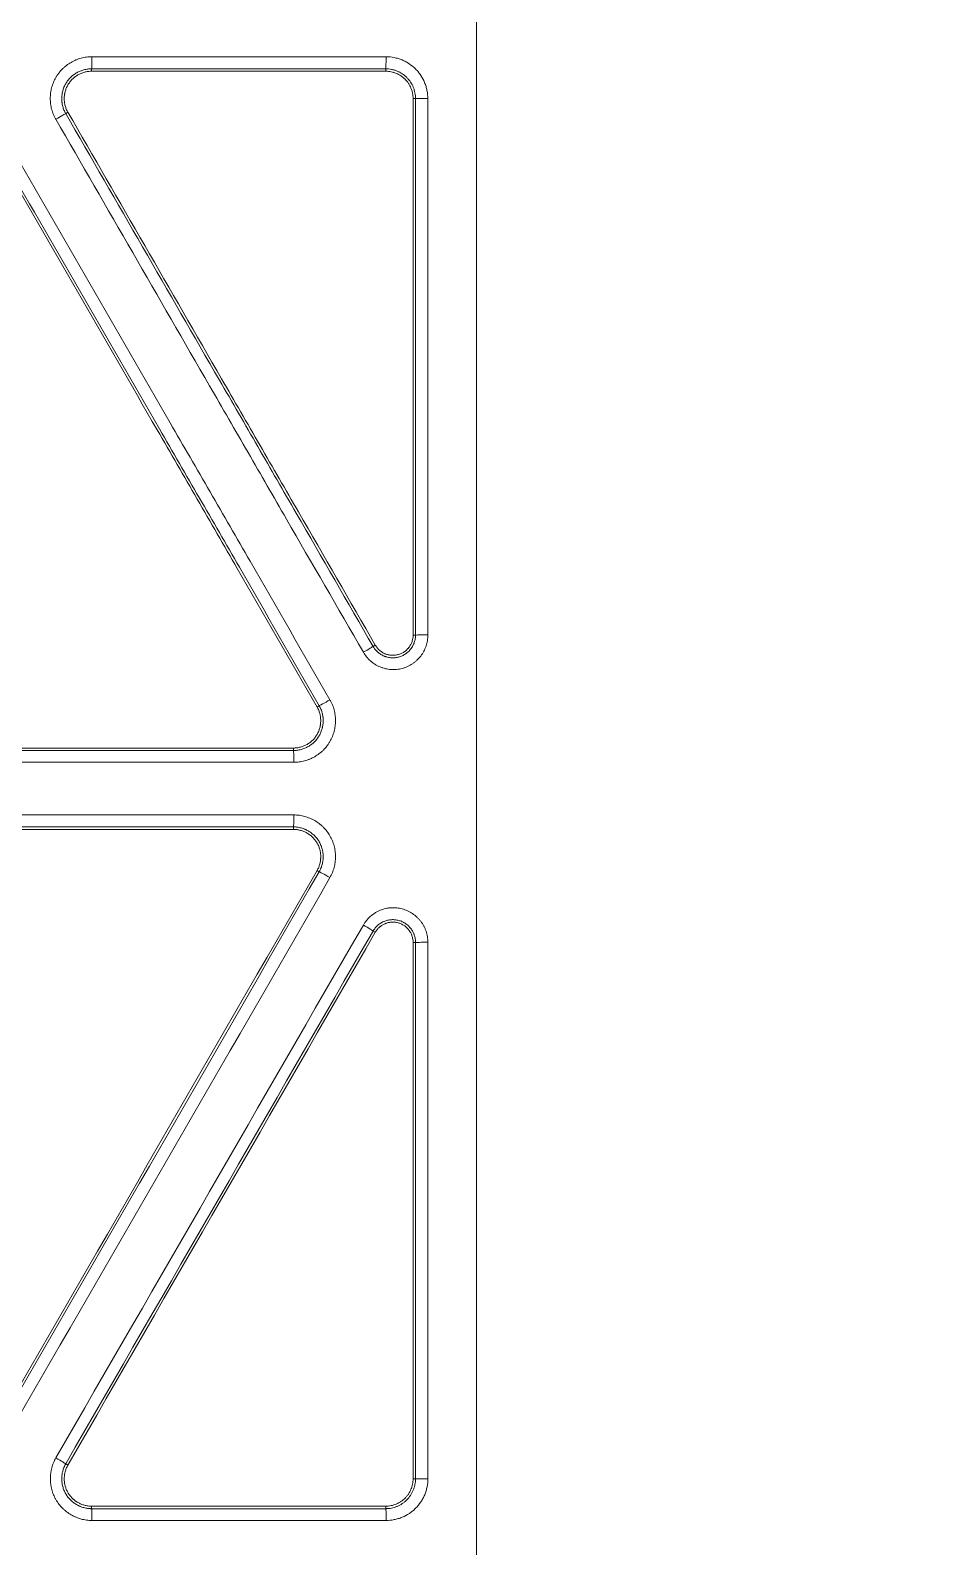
# Model space of a CAD drawing. Header units: inches. Extents: x 405346 to 489838, y -25612 to 14934.
# Drawn here: x 467474 to 467509.7, y 4473 to 4533.6 of the extents above; entities that cross this region are included whole.
import ezdxf

# ---------------------------------------------------------------- set-up
doc = ezdxf.new("R2010")
doc.units = ezdxf.units.IN
doc.header["$LTSCALE"] = 200
doc.header["$MEASUREMENT"] = 0
doc.linetypes.add('DH-HID2', pattern=[1.2, 0.8, -0.4])
doc.layers.add('FU-FURM', color=251, linetype='DH-HID2')
doc.layers.add('SS-EQ', color=2, linetype='Continuous', lineweight=20)

# ---------------------------------------------------------------- blocks, each defined once
blk = doc.blocks.new('FLLLL')
at = {"layer": 'FU-FURM'}
for centre, radius, start, end in [((467763.13, 4013.598), 218.505, 123.05275, 236.80504), ((467638.62, 3989.606), 194.252, 180.76696, 268.64347), ((467631.305, 3983.29), 213.601, 180.767, 268.64329)]:
    blk.add_arc(centre, radius, start, end, dxfattribs=at)
blk = doc.blocks.new('4way무풍')
at = {"layer": 'SS-EQ'}
for p, q in [((232.19, 210.63), (232.19, 210.531)), ((243.959, 210.531), (243.958, 210.631)), ((245.152, 209.437), (245.053, 209.437)), ((231.242, 208.889), (231.155, 208.839)), ((245.053, 187.992), (245.152, 187.992)), ((243.454, 187.536), (243.541, 187.587)), ((241.214, 185.115), (241.3, 185.165)), ((240.266, 183.374), (240.266, 183.474)), ((240.266, 180.223), (240.266, 180.323)), ((241.3, 178.532), (241.214, 178.581)), ((243.541, 176.11), (243.454, 176.16)), ((245.152, 175.705), (245.053, 175.705)), ((231.155, 154.858), (231.242, 154.807)), ((245.053, 154.26), (245.152, 154.26)), ((232.19, 153.166), (232.19, 153.066)), ((243.958, 153.066), (243.959, 153.166))]:
    blk.add_line(p, q, dxfattribs=at)
for centre, major_axis, ratio, start_param, end_param in [((232.189, 211.104), (0, 0.474), 0.028269, 3.176875, 4.729026), ((243.958, 211.104), (0, 0.474), 0.033675, 3.176952, 4.725746), ((245.626, 209.436), (-0.474, 0), 0.012099, 4.677211, 6.247924), ((230.745, 208.602), (-0.41, -0.237), 0.000144, 1.603393, 3.106686), ((245.626, 187.992), (-0.474, 0), 0.007142, 4.672263, 6.248164), ((243.044, 187.3), (0.41, 0.237), 0.013244, 4.750008, 6.248276), ((241.71, 185.402), (-0.41, -0.237), 0.013084, 0.03491, 1.608143), ((240.266, 182.9), (0, -0.474), 0.038586, 1.578127, 3.10666), ((240.266, 180.796), (0, 0.474), 0.038791, 3.176612, 4.719561), ((241.71, 178.294), (-0.41, 0.237), 0.025736, 4.681562, 6.248267), ((243.044, 176.397), (0.41, -0.237), 0.025856, 0.034918, 1.539269), ((245.626, 175.705), (-0.474, 0), 0.006352, 4.671129, 6.248255), ((230.745, 155.094), (0.41, -0.237), 0.024396, 0.034917, 1.541144), ((245.625, 154.26), (0.474, 0), 0.00511, 1.52785, 3.10659), ((232.189, 152.592), (0, -0.474), 0.038532, 1.576821, 3.10666), ((243.958, 152.592), (0, -0.474), 0.042454, 1.575938, 3.106655)]:
    blk.add_ellipse(centre, major_axis=major_axis, ratio=ratio, start_param=start_param, end_param=end_param, dxfattribs=at)
for points, knots in [([(0.032, 346.294), (6.969, 346.294), (13.906, 346.294), (27.78, 346.294), (34.717, 346.294), (55.528, 346.294), (69.403, 346.294), (97.151, 346.294), (111.025, 346.294), (138.774, 346.294), (152.648, 346.294), (180.396, 346.294), (194.27, 346.294), (215.082, 346.294), (222.019, 346.294), (235.893, 346.294), (242.83, 346.293), (253.236, 346.293), (256.704, 346.293), (263.641, 346.293), (267.11, 346.293), (272.313, 346.294), (274.047, 346.294), (276.648, 346.294), (277.516, 346.294), (279.25, 346.293), (280.117, 346.293), (281.418, 346.292), (281.851, 346.292), (282.718, 346.292), (283.152, 346.292), (283.802, 346.293), (284.019, 346.293), (284.453, 346.293), (284.669, 346.294), (285.103, 346.293), (285.32, 346.293), (285.753, 346.29), (285.97, 346.288), (286.62, 346.277), (287.054, 346.265), (287.92, 346.231), (288.353, 346.21), (289.653, 346.132), (290.519, 346.062), (291.818, 345.929), (292.25, 345.88), (292.899, 345.799), (293.116, 345.771), (293.548, 345.712), (294.627, 345.561), (295.697, 345.381), (298.249, 344.897), (299.929, 344.504), (302.417, 343.81), (304.065, 343.312), (305.692, 342.745), (308.116, 341.843), (309.711, 341.171), (311.481, 340.335), (311.677, 340.241), (312.069, 340.051), (312.265, 339.955), (312.851, 339.663), (313.238, 339.464), (314.393, 338.857), (315.91, 338.017), (317.385, 337.118), (318.837, 336.19), (319.553, 335.711), (320.962, 334.724), (322.351, 333.707), (324.369, 332.094), (326.323, 330.393), (327.582, 329.199), (328.355, 328.434), (328.586, 328.204), (328.815, 327.97), (328.968, 327.815), (329.044, 327.736), (329.423, 327.345), (329.723, 327.029), (330.61, 326.072), (331.762, 324.776), (333.399, 322.77), (334.43, 321.391), (335.932, 319.291), (336.873, 317.85), (338.196, 315.627), (339.047, 314.124), (339.838, 312.579), (340.313, 311.601), (340.454, 311.306), (340.593, 311.01), (340.685, 310.812), (340.731, 310.713), (340.958, 310.218), (341.136, 309.82), (341.654, 308.624), (342.309, 307.019), (343.186, 304.582), (343.7, 302.939), (344.419, 300.459), (344.828, 298.787), (345.336, 296.251), (345.487, 295.4), (345.755, 293.69), (345.871, 292.83), (345.994, 291.749), (346.017, 291.532), (346.062, 291.099), (346.083, 290.881), (346.143, 290.23), (346.178, 289.796), (346.239, 288.927), (346.265, 288.492), (346.307, 287.624), (346.324, 287.189), (346.342, 286.538), (346.347, 286.32), (346.354, 285.886), (346.356, 285.669), (346.359, 285.234), (346.359, 285.017), (346.359, 284.582), (346.359, 284.365), (346.359, 283.714), (346.358, 283.279), (346.358, 282.41), (346.358, 281.976), (346.358, 280.672), (346.358, 279.803), (346.359, 278.065), (346.359, 277.196), (346.359, 274.59), (346.359, 272.852), (346.358, 264.162), (346.359, 257.21), (346.359, 236.355), (346.359, 222.452), (346.359, 194.646), (346.359, 180.742), (346.359, 152.936), (346.359, 139.033), (346.359, 111.226), (346.359, 69.516), (346.359, 27.806), (346.359, 0)], [0, 0, 0, 0, 0.03125, 0.03125, 0.0625, 0.0625, 0.125, 0.125, 0.1875, 0.1875, 0.25, 0.25, 0.3125, 0.3125, 0.34375, 0.34375, 0.375, 0.375, 0.390625, 0.390625, 0.40625, 0.40625, 0.414062, 0.414062, 0.417969, 0.417969, 0.421875, 0.421875, 0.423828, 0.423828, 0.425781, 0.425781, 0.426758, 0.426758, 0.427734, 0.427734, 0.428711, 0.428711, 0.429687, 0.429687, 0.431641, 0.431641, 0.433594, 0.433594, 0.4375, 0.4375, 0.439453, 0.439453, 0.44043, 0.44043, 0.441406, 0.445312, 0.445312, 0.453125, 0.453125, 0.457031, 0.460937, 0.460937, 0.46875, 0.46875, 0.469727, 0.469727, 0.470703, 0.470703, 0.472656, 0.472656, 0.476562, 0.480469, 0.480469, 0.484375, 0.484375, 0.488281, 0.492187, 0.496094, 0.5, 0.5, 0.500977, 0.501465, 0.501465, 0.501953, 0.501953, 0.503906, 0.503906, 0.507812, 0.511719, 0.515625, 0.515625, 0.523437, 0.523437, 0.527344, 0.53125, 0.53125, 0.532227, 0.532715, 0.532715, 0.533203, 0.533203, 0.535156, 0.535156, 0.539062, 0.542969, 0.546875, 0.546875, 0.554687, 0.554687, 0.558594, 0.558594, 0.5625, 0.5625, 0.563477, 0.563477, 0.564453, 0.564453, 0.566406, 0.566406, 0.568359, 0.568359, 0.570312, 0.570312, 0.571289, 0.571289, 0.572266, 0.572266, 0.573242, 0.573242, 0.574219, 0.574219, 0.576172, 0.576172, 0.578125, 0.578125, 0.582031, 0.582031, 0.585937, 0.585937, 0.59375, 0.59375, 0.625, 0.625, 0.6875, 0.6875, 0.75, 0.75, 0.8125, 0.8125, 0.875, 1, 1, 1, 1]), ([(345.164, 0), (345.164, 27.72), (345.163, 69.299), (345.162, 110.879), (345.161, 138.598), (345.16, 152.458), (345.159, 180.178), (345.157, 194.038), (345.154, 221.758), (345.152, 235.618), (345.147, 256.407), (345.146, 263.337), (345.145, 272), (345.145, 273.732), (345.144, 276.331), (345.144, 277.197), (345.143, 278.93), (345.142, 279.796), (345.142, 281.095), (345.141, 281.528), (345.141, 282.395), (345.142, 282.828), (345.141, 283.694), (345.141, 284.127), (345.14, 284.777), (345.139, 284.993), (345.136, 285.426), (345.134, 285.643), (345.124, 286.293), (345.113, 286.726), (345.081, 287.592), (345.06, 288.025), (345.009, 288.891), (344.979, 289.324), (344.926, 289.973), (344.898, 290.298), (344.868, 290.622), (344.847, 290.839), (344.836, 290.947), (344.736, 291.92), (344.629, 292.78), (344.379, 294.49), (344.236, 295.34), (343.754, 297.876), (343.361, 299.547), (342.666, 302.024), (342.167, 303.666), (341.312, 306.1), (340.67, 307.703), (340.162, 308.898), (339.901, 309.494), (339.629, 310.086), (339.446, 310.481), (339.353, 310.677), (338.885, 311.657), (338.495, 312.43), (337.684, 313.954), (337.263, 314.706), (336.391, 316.188), (335.94, 316.919), (335.007, 318.359), (334.525, 319.069), (333.532, 320.468), (332.508, 321.846), (330.881, 323.85), (329.736, 325.143), (328.853, 326.097), (328.555, 326.413), (328.177, 326.804), (328.101, 326.882), (327.949, 327.037), (327.721, 327.27), (327.491, 327.5), (326.721, 328.264), (325.466, 329.454), (323.518, 331.149), (321.504, 332.755), (320.119, 333.766), (318.711, 334.748), (317.997, 335.224), (316.546, 336.146), (315.81, 336.592), (314.315, 337.454), (313.557, 337.87), (312.595, 338.371), (312.305, 338.52), (312.014, 338.666), (311.82, 338.764), (311.722, 338.812), (311.235, 339.053), (310.844, 339.24), (309.666, 339.79), (308.875, 340.138), (307.283, 340.799), (305.68, 341.425), (303.244, 342.257), (301.598, 342.742), (299.114, 343.417), (297.436, 343.796), (294.888, 344.258), (294.033, 344.394), (292.957, 344.542), (292.742, 344.57), (292.31, 344.625), (291.663, 344.703), (291.015, 344.771), (289.72, 344.892), (288.856, 344.953), (287.56, 345.018), (287.128, 345.036), (286.48, 345.054), (286.264, 345.059), (285.832, 345.066), (285.615, 345.069), (285.183, 345.072), (284.967, 345.073), (284.535, 345.074), (284.318, 345.075), (283.67, 345.075), (283.237, 345.076), (282.589, 345.076), (282.373, 345.076), (281.94, 345.076), (281.724, 345.076), (281.076, 345.076), (280.643, 345.076), (279.346, 345.077), (278.481, 345.077), (276.752, 345.078), (275.887, 345.078), (273.293, 345.079), (271.563, 345.079), (262.916, 345.08), (255.998, 345.082), (242.162, 345.085), (235.244, 345.086), (221.408, 345.088), (214.49, 345.089), (193.736, 345.092), (179.9, 345.093), (152.228, 345.095), (138.392, 345.096), (110.72, 345.097), (96.884, 345.097), (69.212, 345.098), (55.376, 345.098), (34.622, 345.098), (27.704, 345.099), (13.868, 345.099), (6.95, 345.099), (0.032, 345.099)], [0, 0, 0, 0, 0.125, 0.1875, 0.1875, 0.25, 0.25, 0.3125, 0.3125, 0.375, 0.375, 0.40625, 0.40625, 0.414063, 0.414063, 0.417969, 0.417969, 0.421875, 0.421875, 0.423828, 0.423828, 0.425781, 0.425781, 0.427734, 0.427734, 0.428711, 0.428711, 0.429688, 0.429688, 0.431641, 0.431641, 0.433594, 0.433594, 0.435547, 0.435547, 0.436523, 0.437012, 0.437012, 0.4375, 0.4375, 0.441406, 0.441406, 0.445313, 0.445313, 0.453125, 0.453125, 0.457031, 0.460938, 0.464844, 0.464844, 0.466797, 0.467773, 0.467773, 0.46875, 0.46875, 0.472656, 0.472656, 0.476563, 0.476563, 0.480469, 0.480469, 0.484375, 0.484375, 0.488281, 0.492188, 0.496094, 0.496094, 0.498047, 0.498047, 0.498535, 0.498535, 0.499023, 0.5, 0.5, 0.503906, 0.507813, 0.511719, 0.515625, 0.515625, 0.519531, 0.519531, 0.523438, 0.523438, 0.527344, 0.527344, 0.52832, 0.528809, 0.528809, 0.529297, 0.529297, 0.53125, 0.53125, 0.535156, 0.535156, 0.539063, 0.542969, 0.546875, 0.546875, 0.554688, 0.554688, 0.558594, 0.558594, 0.55957, 0.55957, 0.560547, 0.5625, 0.5625, 0.566406, 0.566406, 0.568359, 0.568359, 0.569336, 0.569336, 0.570313, 0.570313, 0.571289, 0.571289, 0.572266, 0.572266, 0.574219, 0.574219, 0.575195, 0.575195, 0.576172, 0.576172, 0.578125, 0.578125, 0.582031, 0.582031, 0.585938, 0.585938, 0.59375, 0.59375, 0.625, 0.625, 0.65625, 0.65625, 0.6875, 0.6875, 0.75, 0.75, 0.8125, 0.8125, 0.875, 0.875, 0.9375, 0.9375, 0.96875, 0.96875, 1, 1, 1, 1]), ([(247.586, 0), (247.586, 19.491), (247.586, 38.983), (247.586, 68.221), (247.586, 77.966), (247.586, 92.585), (247.586, 97.458), (247.586, 107.204), (247.586, 112.077), (247.586, 136.441), (247.586, 155.933), (247.586, 180.297), (247.586, 185.17), (247.586, 192.479), (247.586, 194.915), (247.586, 198.57), (247.586, 199.788), (247.586, 201.615), (247.586, 202.224), (247.586, 203.442), (247.586, 204.051), (247.586, 207.097), (247.586, 209.533), (247.586, 214.406), (247.586, 216.842), (247.586, 221.714), (247.586, 224.151), (247.586, 229.023), (247.586, 231.459), (247.586, 233.895)], [0, 0, 0, 0, 0.25, 0.25, 0.375, 0.375, 0.4375, 0.4375, 0.5, 0.5, 0.75, 0.75, 0.8125, 0.8125, 0.84375, 0.84375, 0.859375, 0.859375, 0.867188, 0.867188, 0.875, 0.875, 0.90625, 0.90625, 0.9375, 0.9375, 0.96875, 0.96875, 1, 1, 1, 1]), ([(230.759, 208.61), (230.74, 208.642), (230.723, 208.674), (230.691, 208.74), (230.676, 208.773), (230.634, 208.874), (230.589, 209.012), (230.561, 209.154), (230.549, 209.245), (230.547, 209.263), (230.544, 209.3), (230.539, 209.354), (230.538, 209.409), (230.538, 209.518), (230.542, 209.59), (230.556, 209.698), (230.562, 209.734), (230.573, 209.788), (230.576, 209.806), (230.585, 209.842), (230.589, 209.859), (230.612, 209.947), (230.658, 210.085), (230.722, 210.215), (230.777, 210.31), (230.796, 210.341), (230.837, 210.402), (230.858, 210.431), (230.925, 210.517), (230.973, 210.572), (231.05, 210.648), (231.09, 210.685), (231.132, 210.72), (231.16, 210.744), (231.175, 210.755), (231.247, 210.81), (231.368, 210.891), (231.498, 210.955), (231.582, 210.99), (231.599, 210.997), (231.633, 211.01), (231.65, 211.016), (231.702, 211.034), (231.737, 211.045), (231.842, 211.073), (231.913, 211.088), (232.057, 211.107), (232.129, 211.112), (232.203, 211.112)], [0, 0, 0, 0, 0.03125, 0.03125, 0.0625, 0.0625, 0.125, 0.1875, 0.1875, 0.203125, 0.203125, 0.21875, 0.25, 0.25, 0.3125, 0.3125, 0.34375, 0.34375, 0.359375, 0.359375, 0.375, 0.375, 0.4375, 0.5, 0.5, 0.53125, 0.53125, 0.5625, 0.5625, 0.625, 0.625, 0.65625, 0.671875, 0.671875, 0.6875, 0.6875, 0.75, 0.8125, 0.8125, 0.828125, 0.828125, 0.84375, 0.84375, 0.875, 0.875, 0.9375, 0.9375, 1, 1, 1, 1]), ([(243.974, 211.11), (244.084, 211.11), (244.193, 211.099), (244.327, 211.072), (244.354, 211.066), (244.407, 211.052), (244.434, 211.045), (244.512, 211.021), (244.614, 210.984), (244.712, 210.938), (244.785, 210.899), (244.809, 210.886), (244.856, 210.857), (244.879, 210.843), (244.993, 210.767), (245.119, 210.664), (245.229, 210.542), (245.281, 210.479), (245.298, 210.457), (245.33, 210.413), (245.346, 210.39), (245.421, 210.277), (245.472, 210.181), (245.525, 210.055), (245.535, 210.029), (245.553, 209.978), (245.562, 209.951), (245.586, 209.873), (245.599, 209.82), (245.631, 209.66), (245.642, 209.552), (245.642, 209.442)], [0, 0, 0, 0, 0.125, 0.125, 0.15625, 0.15625, 0.1875, 0.1875, 0.25, 0.3125, 0.3125, 0.34375, 0.34375, 0.375, 0.375, 0.5, 0.5625, 0.5625, 0.59375, 0.59375, 0.625, 0.625, 0.75, 0.75, 0.78125, 0.78125, 0.8125, 0.8125, 0.875, 0.875, 1, 1, 1, 1]), ([(232.19, 210.63), (232.187, 210.63), (232.183, 210.63), (232.177, 210.63), (232.167, 210.63), (232.144, 210.63), (232.099, 210.627), (232.06, 210.623), (231.983, 210.613), (231.932, 210.603), (231.857, 210.582), (231.832, 210.574), (231.782, 210.557), (231.758, 210.548), (231.686, 210.518), (231.593, 210.472), (231.506, 210.414), (231.454, 210.375), (231.444, 210.366), (231.423, 210.35), (231.393, 210.325), (231.365, 210.298), (231.309, 210.244), (231.275, 210.205), (231.227, 210.143), (231.212, 210.122), (231.183, 210.079), (231.169, 210.057), (231.129, 209.989), (231.107, 209.942), (231.067, 209.846), (231.051, 209.797), (231.031, 209.721), (231.025, 209.696), (231.015, 209.644), (231.011, 209.618), (231.001, 209.541), (230.998, 209.489), (230.998, 209.411), (230.999, 209.385), (231.001, 209.346), (231.002, 209.333), (231.005, 209.307), (231.006, 209.294), (231.014, 209.229), (231.034, 209.127), (231.067, 209.029), (231.096, 208.956), (231.107, 208.932), (231.124, 208.897), (231.13, 208.885), (231.139, 208.868), (231.144, 208.859), (231.149, 208.851), (231.152, 208.845), (231.154, 208.842), (231.155, 208.839)], [0, 0, 0, 0, 0.003906, 0.003906, 0.007812, 0.015625, 0.03125, 0.0625, 0.0625, 0.125, 0.125, 0.15625, 0.15625, 0.1875, 0.1875, 0.25, 0.3125, 0.3125, 0.328125, 0.328125, 0.34375, 0.375, 0.375, 0.4375, 0.4375, 0.46875, 0.46875, 0.5, 0.5, 0.5625, 0.5625, 0.625, 0.625, 0.65625, 0.65625, 0.6875, 0.6875, 0.75, 0.75, 0.78125, 0.78125, 0.796875, 0.796875, 0.8125, 0.8125, 0.875, 0.9375, 0.9375, 0.96875, 0.96875, 0.984375, 0.984375, 0.992188, 0.996094, 0.996094, 1, 1, 1, 1]), ([(231.242, 208.889), (231.218, 208.931), (231.197, 208.974), (231.161, 209.062), (231.146, 209.107), (231.128, 209.176), (231.123, 209.2), (231.114, 209.247), (231.11, 209.271), (231.101, 209.342), (231.095, 209.437), (231.101, 209.532), (231.109, 209.591), (231.11, 209.603), (231.114, 209.627), (231.12, 209.662), (231.128, 209.697), (231.146, 209.766), (231.161, 209.811), (231.188, 209.877), (231.198, 209.899), (231.219, 209.942), (231.23, 209.963), (231.266, 210.025), (231.32, 210.104), (231.383, 210.175), (231.434, 210.226), (231.451, 210.242), (231.487, 210.274), (231.506, 210.289), (231.563, 210.332), (231.602, 210.358), (231.664, 210.394), (231.685, 210.405), (231.728, 210.427), (231.75, 210.437), (231.816, 210.464), (231.906, 210.495), (231.999, 210.515), (232.094, 210.528), (232.142, 210.531), (232.19, 210.531)], [0, 0, 0, 0, 0.0625, 0.0625, 0.125, 0.125, 0.15625, 0.15625, 0.1875, 0.1875, 0.25, 0.3125, 0.3125, 0.328125, 0.328125, 0.34375, 0.375, 0.375, 0.4375, 0.4375, 0.46875, 0.46875, 0.5, 0.5, 0.5625, 0.625, 0.625, 0.65625, 0.65625, 0.6875, 0.6875, 0.75, 0.75, 0.78125, 0.78125, 0.8125, 0.8125, 0.875, 0.9375, 0.9375, 1, 1, 1, 1]), ([(245.152, 209.437), (245.152, 209.439), (245.152, 209.441), (245.152, 209.446), (245.152, 209.454), (245.152, 209.471), (245.15, 209.505), (245.148, 209.534), (245.142, 209.592), (245.131, 209.669), (245.111, 209.745), (245.094, 209.801), (245.088, 209.82), (245.075, 209.857), (245.068, 209.875), (245.03, 209.965), (244.994, 210.034), (244.94, 210.115), (244.929, 210.131), (244.906, 210.163), (244.894, 210.178), (244.856, 210.224), (244.83, 210.253), (244.748, 210.336), (244.687, 210.385), (244.606, 210.439), (244.589, 210.449), (244.555, 210.469), (244.538, 210.479), (244.487, 210.506), (244.416, 210.54), (244.343, 210.566), (244.287, 210.583), (244.268, 210.589), (244.23, 210.598), (244.211, 210.603), (244.153, 210.614), (244.115, 210.62), (244.056, 210.626), (244.027, 210.629), (243.993, 210.63), (243.976, 210.63), (243.968, 210.63), (243.963, 210.631), (243.961, 210.631), (243.958, 210.631)], [0, 0, 0, 0, 0.003906, 0.003906, 0.007813, 0.015625, 0.03125, 0.0625, 0.0625, 0.125, 0.1875, 0.1875, 0.21875, 0.21875, 0.25, 0.25, 0.375, 0.375, 0.40625, 0.40625, 0.4375, 0.4375, 0.5, 0.5, 0.625, 0.625, 0.65625, 0.65625, 0.6875, 0.6875, 0.75, 0.8125, 0.8125, 0.84375, 0.84375, 0.875, 0.875, 0.9375, 0.9375, 0.96875, 0.984375, 0.992188, 0.996094, 0.996094, 1, 1, 1, 1]), ([(243.959, 210.531), (244.031, 210.531), (244.102, 210.524), (244.206, 210.502), (244.241, 210.493), (244.293, 210.478), (244.31, 210.472), (244.344, 210.46), (244.36, 210.453), (244.443, 210.419), (244.506, 210.386), (244.581, 210.337), (244.595, 210.326), (244.624, 210.305), (244.638, 210.294), (244.68, 210.26), (244.707, 210.236), (244.783, 210.16), (244.828, 210.105), (244.877, 210.03), (244.887, 210.015), (244.905, 209.984), (244.914, 209.969), (244.94, 209.921), (244.97, 209.857), (244.994, 209.79), (245.01, 209.738), (245.015, 209.721), (245.024, 209.686), (245.028, 209.668), (245.046, 209.58), (245.053, 209.509), (245.053, 209.437)], [0, 0, 0, 0, 0.125, 0.125, 0.1875, 0.1875, 0.21875, 0.21875, 0.25, 0.25, 0.375, 0.375, 0.40625, 0.40625, 0.4375, 0.4375, 0.5, 0.5, 0.625, 0.625, 0.65625, 0.65625, 0.6875, 0.6875, 0.75, 0.8125, 0.8125, 0.84375, 0.84375, 0.875, 0.875, 1, 1, 1, 1]), ([(245.053, 209.437), (245.053, 207.65), (245.053, 205.863), (245.053, 203.182), (245.053, 202.288), (245.053, 200.501), (245.053, 199.608), (245.053, 195.14), (245.053, 191.566), (245.053, 187.992)], [0, 0, 0, 0, 0.25, 0.25, 0.375, 0.375, 0.5, 0.5, 1, 1, 1, 1]), ([(245.152, 187.992), (245.152, 191.566), (245.152, 195.14), (245.152, 199.161), (245.152, 199.608), (245.152, 200.501), (245.152, 200.948), (245.152, 202.288), (245.152, 203.182), (245.152, 205.863), (245.152, 207.65), (245.152, 209.437)], [0, 0, 0, 0, 0.5, 0.5, 0.5625, 0.5625, 0.625, 0.625, 0.75, 0.75, 1, 1, 1, 1]), ([(245.642, 209.442), (245.643, 207.655), (245.643, 205.868), (245.644, 203.187), (245.644, 202.293), (245.644, 200.953), (245.644, 200.506), (245.644, 199.612), (245.644, 199.165), (245.644, 195.144), (245.644, 191.57), (245.645, 187.995)], [0, 0, 0, 0, 0.25, 0.25, 0.375, 0.375, 0.4375, 0.4375, 0.5, 0.5, 1, 1, 1, 1]), ([(243.063, 187.303), (242.037, 189.079), (241.012, 190.854), (239.73, 193.074), (239.474, 193.518), (238.961, 194.405), (238.705, 194.849), (237.936, 196.181), (237.423, 197.069), (235.885, 199.732), (234.86, 201.508), (232.809, 205.059), (231.784, 206.834), (230.759, 208.61)], [0, 0, 0, 0, 0.25, 0.25, 0.3125, 0.3125, 0.375, 0.375, 0.5, 0.5, 0.75, 0.75, 1, 1, 1, 1]), ([(231.155, 208.839), (232.18, 207.064), (233.205, 205.289), (235.255, 201.738), (236.28, 199.963), (237.817, 197.3), (238.33, 196.412), (239.099, 195.081), (239.355, 194.637), (239.867, 193.75), (240.123, 193.306), (241.405, 191.087), (242.429, 189.312), (243.454, 187.536)], [0, 0, 0, 0, 0.25, 0.25, 0.5, 0.5, 0.625, 0.625, 0.6875, 0.6875, 0.75, 0.75, 1, 1, 1, 1]), ([(231.242, 208.889), (232.267, 207.114), (233.292, 205.339), (235.342, 201.788), (236.367, 200.013), (237.648, 197.794), (237.904, 197.35), (238.417, 196.463), (238.673, 196.019), (239.186, 195.131), (239.442, 194.687), (239.954, 193.8), (240.211, 193.356), (241.492, 191.137), (242.517, 189.362), (243.541, 187.587)], [0, 0, 0, 0, 0.25, 0.25, 0.5, 0.5, 0.5625, 0.5625, 0.625, 0.625, 0.6875, 0.6875, 0.75, 0.75, 1, 1, 1, 1]), ([(228.936, 207.558), (230.002, 205.712), (231.068, 203.866), (233.2, 200.174), (234.266, 198.327), (235.599, 196.02), (235.865, 195.558), (236.398, 194.635), (236.665, 194.174), (237.198, 193.251), (237.464, 192.789), (237.997, 191.866), (238.264, 191.405), (239.596, 189.097), (240.662, 187.251), (241.728, 185.405)], [0, 0, 0, 0, 0.25, 0.25, 0.5, 0.5, 0.5625, 0.5625, 0.625, 0.625, 0.6875, 0.6875, 0.75, 0.75, 1, 1, 1, 1]), ([(241.214, 185.115), (240.149, 186.961), (239.083, 188.807), (237.751, 191.114), (237.485, 191.575), (236.952, 192.498), (236.685, 192.959), (236.153, 193.882), (235.886, 194.344), (235.353, 195.267), (235.087, 195.728), (233.755, 198.035), (232.689, 199.881), (230.558, 203.572), (229.492, 205.418), (228.427, 207.264)], [0, 0, 0, 0, 0.25, 0.25, 0.3125, 0.3125, 0.375, 0.375, 0.4375, 0.4375, 0.5, 0.5, 0.75, 0.75, 1, 1, 1, 1]), ([(241.3, 185.165), (240.234, 187.011), (239.169, 188.856), (237.837, 191.163), (237.57, 191.625), (237.038, 192.548), (236.771, 193.009), (236.239, 193.932), (235.972, 194.393), (235.439, 195.316), (235.173, 195.778), (233.841, 198.085), (232.775, 199.93), (230.644, 203.622), (229.578, 205.468), (228.513, 207.313)], [0, 0, 0, 0, 0.25, 0.25, 0.3125, 0.3125, 0.375, 0.375, 0.4375, 0.4375, 0.5, 0.5, 0.75, 0.75, 1, 1, 1, 1]), ([(245.645, 187.995), (245.645, 187.919), (245.638, 187.843), (245.62, 187.732), (245.612, 187.694), (245.598, 187.639), (245.593, 187.621), (245.582, 187.584), (245.577, 187.566), (245.546, 187.477), (245.516, 187.408), (245.463, 187.309), (245.444, 187.276), (245.413, 187.228), (245.402, 187.212), (245.38, 187.181), (245.369, 187.166), (245.311, 187.091), (245.261, 187.036), (245.179, 186.959), (245.15, 186.934), (245.105, 186.899), (245.09, 186.888), (245.059, 186.865), (245.044, 186.854), (244.965, 186.802), (244.9, 186.766), (244.797, 186.719), (244.762, 186.705), (244.691, 186.679), (244.654, 186.668), (244.545, 186.639), (244.471, 186.626), (244.359, 186.615), (244.321, 186.613), (244.264, 186.612), (244.245, 186.612), (244.207, 186.613), (244.188, 186.614), (244.094, 186.62), (244.02, 186.631), (243.91, 186.656), (243.874, 186.666), (243.82, 186.684), (243.802, 186.69), (243.766, 186.703), (243.748, 186.71), (243.661, 186.746), (243.594, 186.781), (243.498, 186.84), (243.467, 186.861), (243.422, 186.895), (243.407, 186.907), (243.377, 186.931), (243.363, 186.943), (243.291, 187.005), (243.239, 187.06), (243.144, 187.176), (243.101, 187.237), (243.063, 187.303)], [0, 0, 0, 0, 0.0625, 0.0625, 0.09375, 0.09375, 0.109375, 0.109375, 0.125, 0.125, 0.1875, 0.1875, 0.21875, 0.21875, 0.234375, 0.234375, 0.25, 0.25, 0.3125, 0.3125, 0.34375, 0.34375, 0.359375, 0.359375, 0.375, 0.375, 0.4375, 0.4375, 0.46875, 0.46875, 0.5, 0.5, 0.5625, 0.5625, 0.59375, 0.59375, 0.609375, 0.609375, 0.625, 0.625, 0.6875, 0.6875, 0.71875, 0.71875, 0.734375, 0.734375, 0.75, 0.75, 0.8125, 0.8125, 0.84375, 0.84375, 0.859375, 0.859375, 0.875, 0.875, 0.9375, 0.9375, 1, 1, 1, 1]), ([(243.454, 187.536), (243.456, 187.534), (243.457, 187.531), (243.461, 187.526), (243.465, 187.518), (243.477, 187.499), (243.501, 187.463), (243.523, 187.433), (243.57, 187.376), (243.605, 187.341), (243.652, 187.299), (243.662, 187.291), (243.681, 187.276), (243.71, 187.253), (243.741, 187.232), (243.804, 187.193), (243.848, 187.17), (243.905, 187.146), (243.917, 187.142), (243.941, 187.133), (243.976, 187.121), (244.012, 187.111), (244.084, 187.095), (244.133, 187.087), (244.207, 187.082), (244.232, 187.082), (244.282, 187.083), (244.307, 187.084), (244.38, 187.091), (244.429, 187.1), (244.501, 187.119), (244.525, 187.126), (244.572, 187.143), (244.595, 187.153), (244.662, 187.183), (244.705, 187.207), (244.757, 187.242), (244.767, 187.249), (244.787, 187.263), (244.797, 187.271), (244.827, 187.294), (244.845, 187.31), (244.9, 187.361), (244.933, 187.397), (244.971, 187.447), (244.978, 187.457), (244.993, 187.477), (245, 187.487), (245.02, 187.519), (245.032, 187.54), (245.067, 187.606), (245.087, 187.651), (245.111, 187.721), (245.118, 187.745), (245.131, 187.794), (245.141, 187.843), (245.147, 187.892), (245.15, 187.929), (245.151, 187.948), (245.152, 187.97), (245.152, 187.979), (245.152, 187.985), (245.152, 187.989), (245.152, 187.992)], [0, 0, 0, 0, 0.003906, 0.003906, 0.007812, 0.015625, 0.03125, 0.0625, 0.0625, 0.125, 0.125, 0.140625, 0.140625, 0.15625, 0.1875, 0.1875, 0.25, 0.25, 0.265625, 0.265625, 0.28125, 0.3125, 0.3125, 0.375, 0.375, 0.40625, 0.40625, 0.4375, 0.4375, 0.5, 0.5, 0.53125, 0.53125, 0.5625, 0.5625, 0.625, 0.625, 0.640625, 0.640625, 0.65625, 0.65625, 0.6875, 0.6875, 0.75, 0.75, 0.765625, 0.765625, 0.78125, 0.78125, 0.8125, 0.8125, 0.875, 0.875, 0.90625, 0.90625, 0.9375, 0.96875, 0.96875, 0.984375, 0.992188, 0.996094, 0.996094, 1, 1, 1, 1]), ([(245.053, 187.992), (245.053, 187.947), (245.046, 187.859), (245.024, 187.774), (245.003, 187.71), (244.995, 187.69), (244.977, 187.649), (244.968, 187.629), (244.937, 187.571), (244.913, 187.534), (244.879, 187.49), (244.872, 187.481), (244.858, 187.464), (244.836, 187.439), (244.813, 187.416), (244.765, 187.371), (244.73, 187.343), (244.675, 187.306), (244.656, 187.295), (244.617, 187.273), (244.597, 187.263), (244.537, 187.236), (244.496, 187.221), (244.432, 187.204), (244.41, 187.199), (244.366, 187.191), (244.345, 187.188), (244.279, 187.182), (244.235, 187.181), (244.169, 187.185), (244.147, 187.187), (244.103, 187.194), (244.081, 187.198), (244.017, 187.213), (243.975, 187.226), (243.924, 187.247), (243.914, 187.252), (243.893, 187.261), (243.883, 187.266), (243.854, 187.281), (243.835, 187.292), (243.778, 187.327), (243.743, 187.353), (243.693, 187.397), (243.677, 187.412), (243.646, 187.444), (243.631, 187.461), (243.589, 187.512), (243.564, 187.548), (243.541, 187.587)], [0, 0, 0, 0, 0.0625, 0.125, 0.125, 0.15625, 0.15625, 0.1875, 0.1875, 0.25, 0.25, 0.265625, 0.265625, 0.28125, 0.3125, 0.3125, 0.375, 0.375, 0.40625, 0.40625, 0.4375, 0.4375, 0.5, 0.5, 0.53125, 0.53125, 0.5625, 0.5625, 0.625, 0.625, 0.65625, 0.65625, 0.6875, 0.6875, 0.75, 0.75, 0.765625, 0.765625, 0.78125, 0.78125, 0.8125, 0.8125, 0.875, 0.875, 0.90625, 0.90625, 0.9375, 0.9375, 1, 1, 1, 1]), ([(240.266, 183.374), (240.27, 183.374), (240.273, 183.374), (240.279, 183.374), (240.289, 183.374), (240.312, 183.375), (240.358, 183.377), (240.396, 183.381), (240.473, 183.392), (240.524, 183.402), (240.599, 183.423), (240.624, 183.43), (240.674, 183.447), (240.698, 183.457), (240.77, 183.487), (240.863, 183.533), (240.949, 183.59), (241.001, 183.63), (241.012, 183.638), (241.032, 183.655), (241.062, 183.68), (241.091, 183.706), (241.146, 183.761), (241.18, 183.8), (241.228, 183.861), (241.243, 183.882), (241.272, 183.925), (241.286, 183.948), (241.326, 184.016), (241.349, 184.062), (241.388, 184.158), (241.404, 184.207), (241.421, 184.271), (241.424, 184.283), (241.43, 184.309), (241.432, 184.322), (241.44, 184.36), (241.444, 184.386), (241.454, 184.463), (241.457, 184.515), (241.457, 184.593), (241.456, 184.619), (241.454, 184.658), (241.453, 184.671), (241.451, 184.697), (241.449, 184.71), (241.441, 184.775), (241.421, 184.877), (241.389, 184.976), (241.359, 185.048), (241.349, 185.072), (241.331, 185.107), (241.325, 185.119), (241.316, 185.136), (241.311, 185.145), (241.306, 185.154), (241.303, 185.159), (241.302, 185.162), (241.3, 185.165)], [0, 0, 0, 0, 0.003906, 0.003906, 0.007812, 0.015625, 0.03125, 0.0625, 0.0625, 0.125, 0.125, 0.15625, 0.15625, 0.1875, 0.1875, 0.25, 0.3125, 0.3125, 0.328125, 0.328125, 0.34375, 0.375, 0.375, 0.4375, 0.4375, 0.46875, 0.46875, 0.5, 0.5, 0.5625, 0.5625, 0.625, 0.625, 0.640625, 0.640625, 0.65625, 0.65625, 0.6875, 0.6875, 0.75, 0.75, 0.78125, 0.78125, 0.796875, 0.796875, 0.8125, 0.8125, 0.875, 0.9375, 0.9375, 0.96875, 0.96875, 0.984375, 0.984375, 0.992187, 0.996094, 0.996094, 1, 1, 1, 1]), ([(241.214, 185.115), (241.238, 185.074), (241.259, 185.031), (241.295, 184.943), (241.31, 184.898), (241.328, 184.829), (241.333, 184.805), (241.343, 184.758), (241.346, 184.734), (241.355, 184.663), (241.361, 184.568), (241.355, 184.473), (241.348, 184.414), (241.346, 184.402), (241.342, 184.378), (241.336, 184.343), (241.328, 184.308), (241.31, 184.239), (241.295, 184.194), (241.268, 184.128), (241.258, 184.106), (241.237, 184.063), (241.226, 184.042), (241.19, 183.979), (241.137, 183.9), (241.074, 183.829), (241.023, 183.779), (241.005, 183.762), (240.969, 183.731), (240.95, 183.716), (240.894, 183.673), (240.854, 183.646), (240.792, 183.611), (240.771, 183.599), (240.728, 183.578), (240.707, 183.568), (240.64, 183.54), (240.55, 183.509), (240.457, 183.49), (240.363, 183.477), (240.315, 183.474), (240.266, 183.474)], [0, 0, 0, 0, 0.0625, 0.0625, 0.125, 0.125, 0.15625, 0.15625, 0.1875, 0.1875, 0.25, 0.3125, 0.3125, 0.328125, 0.328125, 0.34375, 0.375, 0.375, 0.4375, 0.4375, 0.46875, 0.46875, 0.5, 0.5, 0.5625, 0.625, 0.625, 0.65625, 0.65625, 0.6875, 0.6875, 0.75, 0.75, 0.78125, 0.78125, 0.8125, 0.8125, 0.875, 0.9375, 0.9375, 1, 1, 1, 1]), ([(241.728, 185.405), (241.747, 185.374), (241.764, 185.341), (241.796, 185.275), (241.811, 185.242), (241.853, 185.141), (241.898, 185.004), (241.926, 184.861), (241.938, 184.77), (241.94, 184.752), (241.943, 184.716), (241.948, 184.661), (241.949, 184.607), (241.949, 184.498), (241.945, 184.425), (241.931, 184.317), (241.925, 184.281), (241.914, 184.227), (241.91, 184.21), (241.902, 184.174), (241.898, 184.156), (241.875, 184.068), (241.828, 183.931), (241.765, 183.8), (241.71, 183.705), (241.69, 183.674), (241.65, 183.614), (241.628, 183.584), (241.562, 183.498), (241.514, 183.444), (241.437, 183.368), (241.397, 183.33), (241.355, 183.295), (241.326, 183.272), (241.312, 183.261), (241.239, 183.205), (241.118, 183.125), (240.989, 183.061), (240.905, 183.026), (240.888, 183.019), (240.853, 183.006), (240.836, 183), (240.784, 182.982), (240.749, 182.971), (240.644, 182.943), (240.573, 182.928), (240.43, 182.909), (240.357, 182.904), (240.284, 182.904)], [0, 0, 0, 0, 0.03125, 0.03125, 0.0625, 0.0625, 0.125, 0.1875, 0.1875, 0.203125, 0.203125, 0.21875, 0.25, 0.25, 0.3125, 0.3125, 0.34375, 0.34375, 0.359375, 0.359375, 0.375, 0.375, 0.4375, 0.5, 0.5, 0.53125, 0.53125, 0.5625, 0.5625, 0.625, 0.625, 0.65625, 0.671875, 0.671875, 0.6875, 0.6875, 0.75, 0.8125, 0.8125, 0.828125, 0.828125, 0.84375, 0.84375, 0.875, 0.875, 0.9375, 0.9375, 1, 1, 1, 1]), ([(214.692, 183.474), (216.823, 183.474), (218.955, 183.474), (222.152, 183.474), (223.218, 183.474), (225.349, 183.474), (226.415, 183.474), (231.743, 183.474), (236.005, 183.474), (240.266, 183.474)], [0, 0, 0, 0, 0.25, 0.25, 0.375, 0.375, 0.5, 0.5, 1, 1, 1, 1]), ([(214.692, 183.374), (216.823, 183.374), (218.955, 183.374), (221.619, 183.374), (222.152, 183.374), (223.217, 183.374), (223.75, 183.374), (225.349, 183.374), (226.414, 183.374), (231.742, 183.374), (236.005, 183.374), (240.266, 183.374)], [0, 0, 0, 0, 0.25, 0.25, 0.3125, 0.3125, 0.375, 0.375, 0.5, 0.5, 1, 1, 1, 1]), ([(240.284, 182.904), (236.021, 182.904), (231.759, 182.904), (226.43, 182.904), (225.364, 182.904), (223.765, 182.905), (223.232, 182.905), (222.166, 182.905), (221.633, 182.905), (218.968, 182.905), (216.837, 182.906), (214.705, 182.906)], [0, 0, 0, 0, 0.5, 0.5, 0.625, 0.625, 0.6875, 0.6875, 0.75, 0.75, 1, 1, 1, 1]), ([(214.705, 180.801), (215.771, 180.801), (216.837, 180.801), (218.969, 180.801), (220.035, 180.801), (222.166, 180.8), (223.232, 180.8), (225.364, 180.8), (226.43, 180.8), (231.759, 180.8), (236.022, 180.8), (240.284, 180.8)], [0, 0, 0, 0, 0.125, 0.125, 0.25, 0.25, 0.375, 0.375, 0.5, 0.5, 1, 1, 1, 1]), ([(240.284, 180.8), (240.321, 180.8), (240.357, 180.798), (240.431, 180.793), (240.467, 180.79), (240.575, 180.775), (240.717, 180.746), (240.854, 180.699), (240.938, 180.663), (240.955, 180.656), (240.988, 180.641), (241.038, 180.617), (241.086, 180.592), (241.18, 180.537), (241.24, 180.497), (241.327, 180.431), (241.355, 180.408), (241.397, 180.372), (241.41, 180.36), (241.437, 180.335), (241.45, 180.322), (241.515, 180.258), (241.611, 180.149), (241.692, 180.029), (241.747, 179.934), (241.764, 179.902), (241.796, 179.836), (241.811, 179.803), (241.852, 179.702), (241.875, 179.634), (241.903, 179.528), (241.911, 179.493), (241.922, 179.439), (241.925, 179.421), (241.931, 179.385), (241.934, 179.367), (241.945, 179.276), (241.954, 179.131), (241.945, 178.987), (241.934, 178.896), (241.931, 178.878), (241.925, 178.842), (241.922, 178.824), (241.911, 178.77), (241.903, 178.735), (241.875, 178.629), (241.852, 178.561), (241.797, 178.427), (241.765, 178.361), (241.729, 178.298)], [0, 0, 0, 0, 0.03125, 0.03125, 0.0625, 0.0625, 0.125, 0.1875, 0.1875, 0.203125, 0.203125, 0.21875, 0.25, 0.25, 0.3125, 0.3125, 0.34375, 0.34375, 0.359375, 0.359375, 0.375, 0.375, 0.4375, 0.5, 0.5, 0.53125, 0.53125, 0.5625, 0.5625, 0.625, 0.625, 0.65625, 0.65625, 0.671875, 0.671875, 0.6875, 0.6875, 0.75, 0.8125, 0.8125, 0.828125, 0.828125, 0.84375, 0.84375, 0.875, 0.875, 0.9375, 0.9375, 1, 1, 1, 1]), ([(240.266, 180.323), (236.005, 180.323), (231.742, 180.322), (226.414, 180.322), (225.349, 180.322), (223.217, 180.322), (222.152, 180.322), (218.955, 180.322), (216.823, 180.322), (214.692, 180.322)], [0, 0, 0, 0, 0.5, 0.5, 0.625, 0.625, 0.75, 0.75, 1, 1, 1, 1]), ([(240.266, 180.223), (236.005, 180.223), (231.743, 180.223), (225.349, 180.223), (223.218, 180.223), (220.02, 180.223), (218.955, 180.223), (216.823, 180.223), (215.757, 180.223), (214.692, 180.223)], [0, 0, 0, 0, 0.5, 0.5, 0.75, 0.75, 0.875, 0.875, 1, 1, 1, 1]), ([(241.3, 178.532), (241.302, 178.534), (241.303, 178.537), (241.307, 178.543), (241.311, 178.552), (241.322, 178.572), (241.343, 178.612), (241.359, 178.648), (241.388, 178.72), (241.405, 178.769), (241.424, 178.844), (241.43, 178.87), (241.44, 178.921), (241.444, 178.947), (241.454, 179.025), (241.461, 179.128), (241.454, 179.232), (241.446, 179.297), (241.444, 179.31), (241.44, 179.336), (241.433, 179.375), (241.424, 179.413), (241.405, 179.488), (241.388, 179.537), (241.359, 179.609), (241.348, 179.633), (241.325, 179.68), (241.313, 179.703), (241.274, 179.771), (241.216, 179.857), (241.147, 179.935), (241.091, 179.99), (241.072, 180.007), (241.032, 180.042), (241.012, 180.058), (240.95, 180.105), (240.907, 180.134), (240.84, 180.173), (240.805, 180.191), (240.77, 180.208), (240.746, 180.219), (240.734, 180.224), (240.674, 180.25), (240.576, 180.284), (240.474, 180.305), (240.397, 180.315), (240.371, 180.318), (240.332, 180.321), (240.319, 180.321), (240.299, 180.322), (240.289, 180.322), (240.279, 180.322), (240.273, 180.323), (240.27, 180.323), (240.266, 180.323)], [0, 0, 0, 0, 0.003906, 0.003906, 0.007813, 0.015625, 0.03125, 0.0625, 0.0625, 0.125, 0.125, 0.15625, 0.15625, 0.1875, 0.1875, 0.25, 0.3125, 0.3125, 0.328125, 0.328125, 0.34375, 0.375, 0.375, 0.4375, 0.4375, 0.46875, 0.46875, 0.5, 0.5, 0.5625, 0.625, 0.625, 0.65625, 0.65625, 0.6875, 0.6875, 0.75, 0.75, 0.78125, 0.796875, 0.796875, 0.8125, 0.8125, 0.875, 0.9375, 0.9375, 0.96875, 0.96875, 0.984375, 0.984375, 0.992187, 0.996094, 0.996094, 1, 1, 1, 1]), ([(240.266, 180.223), (240.315, 180.223), (240.362, 180.22), (240.456, 180.207), (240.503, 180.197), (240.572, 180.178), (240.594, 180.171), (240.64, 180.155), (240.662, 180.147), (240.728, 180.119), (240.814, 180.077), (240.893, 180.024), (240.941, 179.988), (240.95, 179.98), (240.969, 179.965), (240.996, 179.942), (241.023, 179.918), (241.073, 179.868), (241.105, 179.832), (241.148, 179.776), (241.162, 179.757), (241.189, 179.717), (241.202, 179.697), (241.238, 179.634), (241.28, 179.549), (241.31, 179.459), (241.328, 179.389), (241.334, 179.366), (241.343, 179.319), (241.347, 179.295), (241.356, 179.224), (241.359, 179.177), (241.359, 179.105), (241.358, 179.07), (241.355, 179.034), (241.352, 179.01), (241.351, 178.998), (241.344, 178.938), (241.325, 178.845), (241.295, 178.755), (241.259, 178.666), (241.238, 178.623), (241.214, 178.581)], [0, 0, 0, 0, 0.0625, 0.0625, 0.125, 0.125, 0.15625, 0.15625, 0.1875, 0.1875, 0.25, 0.3125, 0.3125, 0.328125, 0.328125, 0.34375, 0.375, 0.375, 0.4375, 0.4375, 0.46875, 0.46875, 0.5, 0.5, 0.5625, 0.625, 0.625, 0.65625, 0.65625, 0.6875, 0.6875, 0.75, 0.75, 0.78125, 0.796875, 0.796875, 0.8125, 0.8125, 0.875, 0.9375, 0.9375, 1, 1, 1, 1]), ([(243.063, 176.4), (243.101, 176.466), (243.144, 176.528), (243.216, 176.615), (243.241, 176.644), (243.281, 176.685), (243.295, 176.698), (243.322, 176.724), (243.336, 176.737), (243.407, 176.799), (243.467, 176.844), (243.563, 176.903), (243.596, 176.922), (243.647, 176.948), (243.664, 176.956), (243.698, 176.972), (243.716, 176.98), (243.803, 177.016), (243.874, 177.038), (243.984, 177.064), (244.021, 177.071), (244.078, 177.079), (244.096, 177.082), (244.134, 177.086), (244.153, 177.087), (244.247, 177.093), (244.322, 177.092), (244.435, 177.081), (244.472, 177.076), (244.546, 177.062), (244.584, 177.054), (244.693, 177.024), (244.764, 176.999), (244.866, 176.952), (244.9, 176.935), (244.95, 176.908), (244.966, 176.898), (244.998, 176.879), (245.014, 176.868), (245.093, 176.816), (245.152, 176.769), (245.234, 176.692), (245.261, 176.665), (245.299, 176.623), (245.311, 176.609), (245.336, 176.58), (245.348, 176.565), (245.405, 176.49), (245.446, 176.426), (245.499, 176.327), (245.515, 176.293), (245.538, 176.241), (245.545, 176.224), (245.559, 176.188), (245.565, 176.17), (245.596, 176.08), (245.614, 176.007), (245.639, 175.859), (245.645, 175.784), (245.645, 175.708)], [0, 0, 0, 0, 0.0625, 0.0625, 0.09375, 0.09375, 0.109375, 0.109375, 0.125, 0.125, 0.1875, 0.1875, 0.21875, 0.21875, 0.234375, 0.234375, 0.25, 0.25, 0.3125, 0.3125, 0.34375, 0.34375, 0.359375, 0.359375, 0.375, 0.375, 0.4375, 0.4375, 0.46875, 0.46875, 0.5, 0.5, 0.5625, 0.5625, 0.59375, 0.59375, 0.609375, 0.609375, 0.625, 0.625, 0.6875, 0.6875, 0.71875, 0.71875, 0.734375, 0.734375, 0.75, 0.75, 0.8125, 0.8125, 0.84375, 0.84375, 0.859375, 0.859375, 0.875, 0.875, 0.9375, 0.9375, 1, 1, 1, 1]), ([(245.152, 175.705), (245.152, 175.708), (245.152, 175.711), (245.152, 175.717), (245.152, 175.727), (245.151, 175.749), (245.148, 175.792), (245.144, 175.829), (245.131, 175.902), (245.119, 175.95), (245.099, 176.009), (245.095, 176.021), (245.086, 176.044), (245.072, 176.079), (245.056, 176.112), (245.021, 176.178), (244.994, 176.219), (244.956, 176.269), (244.948, 176.279), (244.932, 176.298), (244.908, 176.326), (244.882, 176.352), (244.828, 176.403), (244.789, 176.433), (244.737, 176.468), (244.726, 176.475), (244.705, 176.488), (244.673, 176.507), (244.64, 176.523), (244.572, 176.554), (244.526, 176.571), (244.454, 176.59), (244.429, 176.596), (244.38, 176.604), (244.356, 176.608), (244.282, 176.615), (244.233, 176.616), (244.159, 176.611), (244.134, 176.608), (244.084, 176.601), (244.06, 176.597), (243.988, 176.58), (243.941, 176.565), (243.883, 176.541), (243.872, 176.536), (243.849, 176.526), (243.838, 176.52), (243.805, 176.503), (243.783, 176.491), (243.72, 176.452), (243.681, 176.422), (243.625, 176.374), (243.607, 176.356), (243.572, 176.32), (243.539, 176.283), (243.509, 176.244), (243.487, 176.213), (243.477, 176.198), (243.465, 176.179), (243.461, 176.171), (243.457, 176.166), (243.456, 176.163), (243.454, 176.16)], [0, 0, 0, 0, 0.003906, 0.003906, 0.007813, 0.015625, 0.03125, 0.0625, 0.0625, 0.125, 0.125, 0.140625, 0.140625, 0.15625, 0.1875, 0.1875, 0.25, 0.25, 0.265625, 0.265625, 0.28125, 0.3125, 0.3125, 0.375, 0.375, 0.390625, 0.390625, 0.40625, 0.4375, 0.4375, 0.5, 0.5, 0.53125, 0.53125, 0.5625, 0.5625, 0.625, 0.625, 0.65625, 0.65625, 0.6875, 0.6875, 0.75, 0.75, 0.765625, 0.765625, 0.78125, 0.78125, 0.8125, 0.8125, 0.875, 0.875, 0.90625, 0.90625, 0.9375, 0.96875, 0.96875, 0.984375, 0.992187, 0.996094, 0.996094, 1, 1, 1, 1]), ([(243.541, 176.11), (243.564, 176.149), (243.614, 176.221), (243.675, 176.284), (243.717, 176.321), (243.726, 176.328), (243.743, 176.342), (243.769, 176.363), (243.796, 176.381), (243.852, 176.416), (243.891, 176.436), (243.943, 176.457), (243.953, 176.462), (243.974, 176.469), (244.005, 176.48), (244.037, 176.489), (244.101, 176.504), (244.145, 176.51), (244.211, 176.515), (244.234, 176.515), (244.278, 176.514), (244.3, 176.513), (244.365, 176.507), (244.409, 176.499), (244.473, 176.482), (244.494, 176.475), (244.536, 176.46), (244.556, 176.452), (244.617, 176.425), (244.655, 176.403), (244.71, 176.367), (244.728, 176.354), (244.763, 176.326), (244.78, 176.312), (244.828, 176.267), (244.858, 176.234), (244.892, 176.19), (244.898, 176.181), (244.911, 176.163), (244.917, 176.154), (244.935, 176.126), (244.946, 176.107), (244.978, 176.049), (244.995, 176.008), (245.016, 175.945), (245.023, 175.924), (245.034, 175.881), (245.038, 175.859), (245.049, 175.794), (245.053, 175.75), (245.053, 175.705)], [0, 0, 0, 0, 0.0625, 0.125, 0.125, 0.140625, 0.140625, 0.15625, 0.1875, 0.1875, 0.25, 0.25, 0.265625, 0.265625, 0.28125, 0.3125, 0.3125, 0.375, 0.375, 0.40625, 0.40625, 0.4375, 0.4375, 0.5, 0.5, 0.53125, 0.53125, 0.5625, 0.5625, 0.625, 0.625, 0.65625, 0.65625, 0.6875, 0.6875, 0.75, 0.75, 0.765625, 0.765625, 0.78125, 0.78125, 0.8125, 0.8125, 0.875, 0.875, 0.90625, 0.90625, 0.9375, 0.9375, 1, 1, 1, 1]), ([(232.208, 152.595), (232.171, 152.595), (232.134, 152.596), (232.061, 152.601), (232.025, 152.605), (231.917, 152.62), (231.775, 152.649), (231.638, 152.696), (231.553, 152.731), (231.536, 152.739), (231.503, 152.754), (231.454, 152.777), (231.406, 152.803), (231.311, 152.857), (231.251, 152.898), (231.165, 152.964), (231.136, 152.987), (231.095, 153.023), (231.081, 153.035), (231.054, 153.06), (231.041, 153.073), (230.977, 153.137), (230.881, 153.245), (230.8, 153.366), (230.745, 153.461), (230.727, 153.493), (230.695, 153.559), (230.68, 153.592), (230.639, 153.692), (230.616, 153.761), (230.588, 153.866), (230.58, 153.902), (230.57, 153.955), (230.567, 153.973), (230.561, 154.009), (230.558, 154.028), (230.546, 154.118), (230.537, 154.263), (230.546, 154.408), (230.558, 154.498), (230.561, 154.516), (230.566, 154.552), (230.57, 154.571), (230.58, 154.624), (230.588, 154.66), (230.616, 154.765), (230.639, 154.834), (230.694, 154.968), (230.726, 155.033), (230.763, 155.097)], [0, 0, 0, 0, 0.03125, 0.03125, 0.0625, 0.0625, 0.125, 0.1875, 0.1875, 0.203125, 0.203125, 0.21875, 0.25, 0.25, 0.3125, 0.3125, 0.34375, 0.34375, 0.359375, 0.359375, 0.375, 0.375, 0.4375, 0.5, 0.5, 0.53125, 0.53125, 0.5625, 0.5625, 0.625, 0.625, 0.65625, 0.65625, 0.671875, 0.671875, 0.6875, 0.6875, 0.75, 0.8125, 0.8125, 0.828125, 0.828125, 0.84375, 0.84375, 0.875, 0.875, 0.9375, 0.9375, 1, 1, 1, 1]), ([(231.155, 154.858), (231.154, 154.855), (231.152, 154.852), (231.149, 154.846), (231.144, 154.838), (231.133, 154.817), (231.112, 154.777), (231.096, 154.741), (231.067, 154.669), (231.05, 154.62), (231.031, 154.545), (231.025, 154.519), (231.015, 154.468), (231.011, 154.442), (231.001, 154.364), (230.994, 154.26), (231.001, 154.156), (231.009, 154.092), (231.011, 154.078), (231.015, 154.053), (231.022, 154.014), (231.031, 153.976), (231.05, 153.901), (231.067, 153.851), (231.096, 153.779), (231.107, 153.756), (231.13, 153.709), (231.142, 153.685), (231.181, 153.617), (231.21, 153.574), (231.274, 153.492), (231.308, 153.454), (231.364, 153.399), (231.384, 153.381), (231.423, 153.346), (231.443, 153.33), (231.505, 153.283), (231.549, 153.254), (231.616, 153.215), (231.65, 153.197), (231.686, 153.18), (231.71, 153.169), (231.722, 153.164), (231.782, 153.138), (231.88, 153.105), (231.982, 153.084), (232.059, 153.073), (232.085, 153.07), (232.124, 153.068), (232.137, 153.067), (232.157, 153.066), (232.167, 153.066), (232.177, 153.066), (232.183, 153.066), (232.187, 153.066), (232.19, 153.066)], [0, 0, 0, 0, 0.003906, 0.003906, 0.007813, 0.015625, 0.03125, 0.0625, 0.0625, 0.125, 0.125, 0.15625, 0.15625, 0.1875, 0.1875, 0.25, 0.3125, 0.3125, 0.328125, 0.328125, 0.34375, 0.375, 0.375, 0.4375, 0.4375, 0.46875, 0.46875, 0.5, 0.5, 0.5625, 0.5625, 0.625, 0.625, 0.65625, 0.65625, 0.6875, 0.6875, 0.75, 0.75, 0.78125, 0.796875, 0.796875, 0.8125, 0.8125, 0.875, 0.9375, 0.9375, 0.96875, 0.96875, 0.984375, 0.984375, 0.992188, 0.996094, 0.996094, 1, 1, 1, 1]), ([(232.19, 153.166), (232.142, 153.166), (232.094, 153.169), (232, 153.182), (231.954, 153.192), (231.885, 153.21), (231.862, 153.218), (231.817, 153.233), (231.794, 153.242), (231.728, 153.269), (231.643, 153.312), (231.563, 153.364), (231.516, 153.401), (231.506, 153.408), (231.488, 153.423), (231.46, 153.446), (231.434, 153.471), (231.383, 153.521), (231.352, 153.556), (231.308, 153.612), (231.294, 153.632), (231.267, 153.671), (231.254, 153.692), (231.218, 153.754), (231.177, 153.84), (231.147, 153.93), (231.128, 153.999), (231.123, 154.023), (231.114, 154.07), (231.11, 154.094), (231.101, 154.164), (231.098, 154.212), (231.098, 154.283), (231.099, 154.319), (231.102, 154.355), (231.104, 154.379), (231.105, 154.391), (231.113, 154.45), (231.131, 154.544), (231.161, 154.634), (231.197, 154.722), (231.218, 154.766), (231.242, 154.807)], [0, 0, 0, 0, 0.0625, 0.0625, 0.125, 0.125, 0.15625, 0.15625, 0.1875, 0.1875, 0.25, 0.3125, 0.3125, 0.328125, 0.328125, 0.34375, 0.375, 0.375, 0.4375, 0.4375, 0.46875, 0.46875, 0.5, 0.5, 0.5625, 0.625, 0.625, 0.65625, 0.65625, 0.6875, 0.6875, 0.75, 0.75, 0.78125, 0.796875, 0.796875, 0.8125, 0.8125, 0.875, 0.9375, 0.9375, 1, 1, 1, 1]), ([(243.958, 153.066), (243.961, 153.066), (243.963, 153.066), (243.968, 153.066), (243.976, 153.066), (243.993, 153.066), (244.027, 153.068), (244.056, 153.07), (244.114, 153.076), (244.191, 153.088), (244.266, 153.107), (244.323, 153.124), (244.341, 153.13), (244.378, 153.143), (244.396, 153.15), (244.487, 153.188), (244.555, 153.224), (244.636, 153.278), (244.652, 153.289), (244.684, 153.312), (244.7, 153.324), (244.745, 153.362), (244.774, 153.388), (244.857, 153.47), (244.906, 153.53), (244.96, 153.612), (244.971, 153.629), (244.991, 153.662), (245, 153.68), (245.028, 153.731), (245.061, 153.802), (245.087, 153.875), (245.105, 153.931), (245.11, 153.95), (245.12, 153.988), (245.124, 154.007), (245.136, 154.065), (245.142, 154.104), (245.148, 154.162), (245.15, 154.191), (245.151, 154.226), (245.152, 154.243), (245.152, 154.25), (245.152, 154.255), (245.152, 154.258), (245.152, 154.26)], [0, 0, 0, 0, 0.003906, 0.003906, 0.007812, 0.015625, 0.03125, 0.0625, 0.0625, 0.125, 0.1875, 0.1875, 0.21875, 0.21875, 0.25, 0.25, 0.375, 0.375, 0.40625, 0.40625, 0.4375, 0.4375, 0.5, 0.5, 0.625, 0.625, 0.65625, 0.65625, 0.6875, 0.6875, 0.75, 0.8125, 0.8125, 0.84375, 0.84375, 0.875, 0.875, 0.9375, 0.9375, 0.96875, 0.984375, 0.992187, 0.996094, 0.996094, 1, 1, 1, 1]), ([(245.053, 154.26), (245.053, 154.188), (245.045, 154.117), (245.024, 154.012), (245.015, 153.978), (245, 153.926), (244.994, 153.909), (244.982, 153.875), (244.975, 153.858), (244.941, 153.775), (244.908, 153.712), (244.858, 153.638), (244.848, 153.623), (244.827, 153.594), (244.816, 153.58), (244.782, 153.538), (244.758, 153.512), (244.682, 153.436), (244.627, 153.391), (244.552, 153.341), (244.537, 153.332), (244.506, 153.313), (244.49, 153.304), (244.443, 153.279), (244.378, 153.249), (244.311, 153.225), (244.26, 153.209), (244.243, 153.204), (244.208, 153.195), (244.19, 153.191), (244.102, 153.173), (244.031, 153.166), (243.959, 153.166)], [0, 0, 0, 0, 0.125, 0.125, 0.1875, 0.1875, 0.21875, 0.21875, 0.25, 0.25, 0.375, 0.375, 0.40625, 0.40625, 0.4375, 0.4375, 0.5, 0.5, 0.625, 0.625, 0.65625, 0.65625, 0.6875, 0.6875, 0.75, 0.8125, 0.8125, 0.84375, 0.84375, 0.875, 0.875, 1, 1, 1, 1]), ([(245.646, 154.262), (245.646, 154.152), (245.635, 154.043), (245.607, 153.909), (245.601, 153.882), (245.588, 153.829), (245.58, 153.803), (245.556, 153.724), (245.519, 153.622), (245.473, 153.524), (245.434, 153.451), (245.421, 153.428), (245.393, 153.38), (245.378, 153.357), (245.302, 153.243), (245.233, 153.159), (245.118, 153.044), (245.078, 153.007), (245.014, 152.955), (244.992, 152.939), (244.948, 152.906), (244.926, 152.89), (244.812, 152.815), (244.716, 152.764), (244.59, 152.712), (244.565, 152.702), (244.513, 152.684), (244.487, 152.675), (244.408, 152.651), (244.356, 152.638), (244.196, 152.606), (244.088, 152.595), (243.978, 152.595)], [0, 0, 0, 0, 0.125, 0.125, 0.15625, 0.15625, 0.1875, 0.1875, 0.25, 0.3125, 0.3125, 0.34375, 0.34375, 0.375, 0.375, 0.5, 0.5, 0.5625, 0.5625, 0.59375, 0.59375, 0.625, 0.625, 0.75, 0.75, 0.78125, 0.78125, 0.8125, 0.8125, 0.875, 0.875, 1, 1, 1, 1])]:
    blk.add_open_spline(points, degree=3, knots=knots, dxfattribs=at)
for points in [[(232.203, 211.112), (234.165, 211.112), (238.089, 211.111), (242.012, 211.111), (243.974, 211.11)], [(243.958, 210.631), (241.997, 210.631), (238.075, 210.63), (234.152, 210.63), (232.19, 210.63)], [(243.959, 210.531), (241.997, 210.531), (238.075, 210.531), (234.152, 210.531), (232.19, 210.531)], [(228.427, 156.433), (232.689, 163.816), (236.952, 171.199), (241.214, 178.581)], [(228.513, 156.383), (232.775, 163.766), (237.038, 171.149), (241.3, 178.532)], [(241.729, 178.298), (237.466, 170.915), (233.203, 163.532), (228.94, 156.149)], [(230.763, 155.097), (234.863, 162.198), (238.963, 169.299), (243.063, 176.4)], [(243.454, 176.16), (239.355, 169.059), (235.255, 161.959), (231.155, 154.858)], [(243.541, 176.11), (239.442, 169.009), (235.342, 161.908), (231.242, 154.807)], [(245.053, 175.705), (245.053, 168.557), (245.053, 161.408), (245.053, 154.26)], [(245.152, 154.26), (245.152, 161.408), (245.152, 168.557), (245.152, 175.705)], [(245.645, 175.708), (245.645, 168.559), (245.646, 161.411), (245.646, 154.262)], [(232.19, 153.166), (236.113, 153.166), (240.036, 153.166), (243.959, 153.166)], [(232.19, 153.066), (236.113, 153.066), (240.036, 153.066), (243.958, 153.066)], [(243.978, 152.595), (240.055, 152.595), (236.131, 152.595), (232.208, 152.595)]]:
    blk.add_open_spline(points, degree=3, dxfattribs=at)

msp = doc.modelspace()

# ---------------------------------------------------------------- block references
for name, p in [('FLLLL', (-47.5, 596.663)), ('4way무풍', (467244.268, 4321.426))]:
    msp.add_blockref(name, p)

doc.saveas('drawing.dxf')
